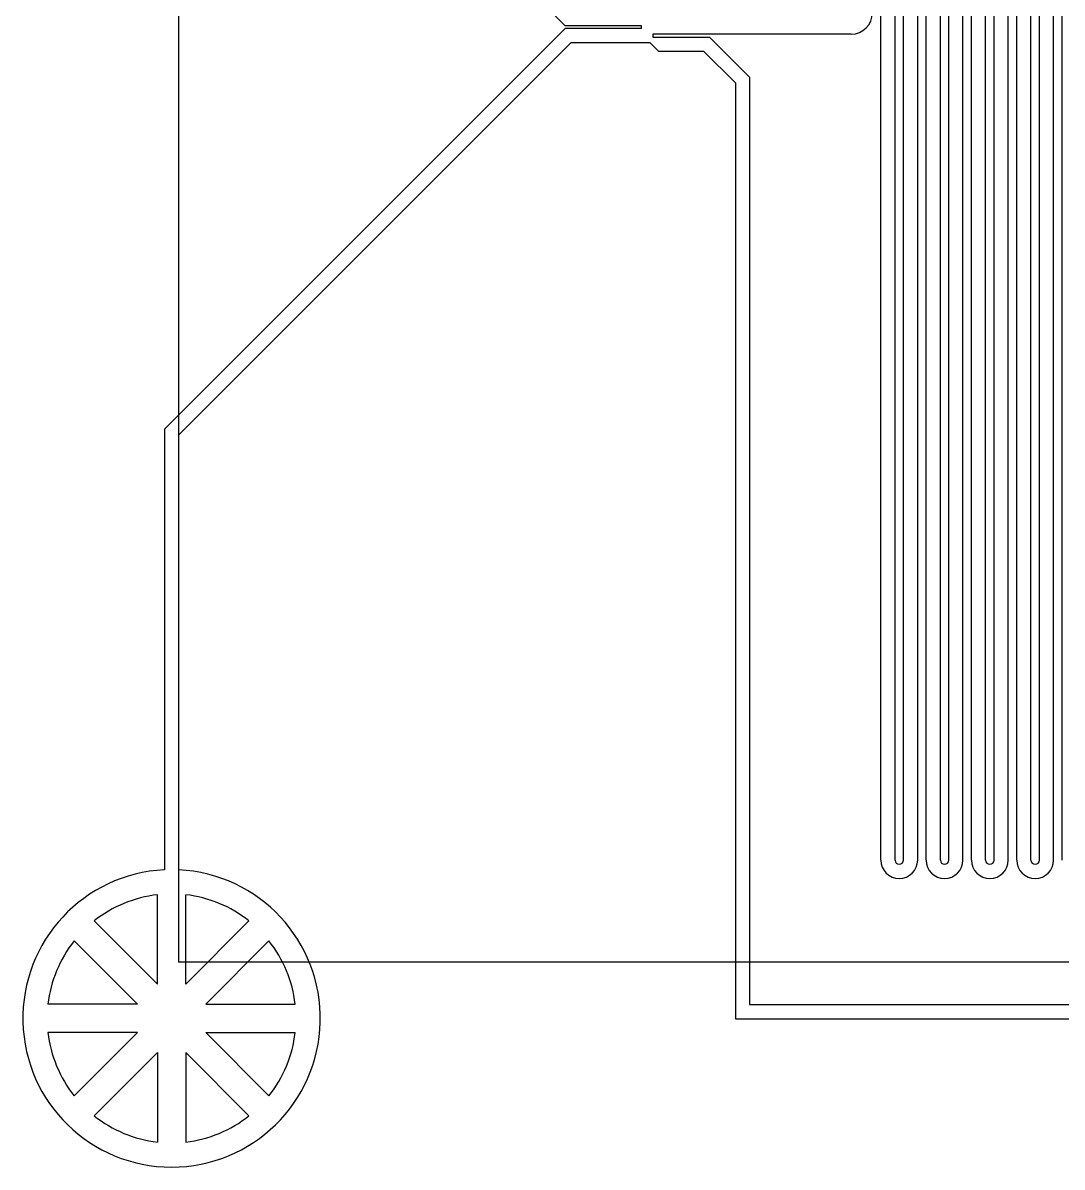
# Model space of a CAD drawing. Extents: x -119394 to 128420, y 74496 to 185496.
# Drawn here: x -42 to 3627, y 108772 to 112811 of the extents above; entities that cross this region are included whole.
import ezdxf

# ---------------------------------------------------------------- set-up
doc = ezdxf.new("R2010")
doc.units = 13
doc.layers.add('CHROME', color=10, linetype='Continuous')
doc.layers.add('CL - Main', color=150, linetype='Continuous')

msp = doc.modelspace()

# ---------------------------------------------------------------- linework, layer by layer
for p in [(506.8, 160495.9), (51506.8, 109495.9)]:
    msp.add_line(p, (506.8, 109495.9))
at = {"layer": 'CHROME'}
for p, q in [((432.7, 109417.5), (432.7, 109733.4)), ((532.5, 109417.5), (532.5, 109733.4)), ((432.7, 109417.5), (209.3, 109640.9)), ((532.5, 109417.5), (755.9, 109640.9)), ((362.1, 109346.9), (138.7, 109570.3)), ((603.1, 109346.9), (826.4, 109570.3)), ((362.1, 109346.9), (46.2, 109346.9)), ((603.1, 109346.9), (919, 109346.9)), ((362.1, 109247.1), (46.2, 109247.1)), ((362.1, 109247.1), (138.7, 109023.7)), ((603.1, 109247.1), (826.4, 109023.7)), ((603.1, 109247.1), (919, 109247.1)), ((432.7, 109176.5), (209.3, 108953.1)), ((432.7, 109176.5), (432.7, 108860.6)), ((532.5, 109176.5), (755.9, 108953.1)), ((532.5, 109176.5), (532.5, 108860.6))]:
    msp.add_line(p, q, dxfattribs=at)
for start, end in [(96.5242, 128.4758), (51.5242, 83.4758), (141.5242, 173.4758), (6.5242, 38.4758), (186.5242, 218.4758), (321.5242, 353.4758), (231.5242, 263.4758), (276.5242, 308.4758)]:
    msp.add_arc((482.6, 109297), 439.3, start, end, dxfattribs=at)
at = {"layer": 'CL - Main'}
for p, q in [((2986.8, 109855.9), (2986.8, 115735.9)), ((3036.8, 109855.9), (3036.8, 115735.9)), ((3066.8, 109855.9), (3066.8, 115735.9)), ((3116.8, 109855.9), (3116.8, 115735.9)), ((3146.8, 109855.9), (3146.8, 115735.9)), ((3196.8, 109855.9), (3196.8, 115735.9)), ((3226.8, 109855.9), (3226.8, 115735.9)), ((3276.8, 109855.9), (3276.8, 115735.9)), ((3306.8, 109855.9), (3306.8, 115735.9)), ((3356.8, 109855.9), (3356.8, 115735.9)), ((3386.8, 109855.9), (3386.8, 115735.9)), ((3436.8, 109855.9), (3436.8, 115735.9)), ((3466.8, 109855.9), (3466.8, 115735.9)), ((3516.8, 109855.9), (3516.8, 115735.9)), ((3546.8, 109855.9), (3546.8, 115735.9)), ((3596.8, 109855.9), (3596.8, 115735.9)), ((3626.8, 109855.9), (3626.8, 115735.9)), ((1871.8, 112800.9), (457.6, 114215.1)), ((1871.8, 112790.9), (457.6, 111376.7)), ((2141.8, 112800.9), (1871.8, 112800.9)), ((2141.8, 112790.9), (1871.8, 112790.9)), ((2141.8, 112790.9), (2141.8, 112800.9)), ((2181.8, 112770.9), (2181.8, 112760.9)), ((2881.8, 112770.9), (2181.8, 112770.9)), ((1892.5, 112740.9), (507.6, 111355.9)), ((2171.8, 112740.9), (1892.5, 112740.9)), ((2171.8, 112740.9), (2201.8, 112710.9)), ((2181.8, 112760.9), (2381.8, 112760.9)), ((2381.8, 112760.9), (2523.2, 112619.4)), ((2201.8, 112710.9), (2361.1, 112710.9)), ((2361.1, 112710.9), (2473.2, 112598.7)), ((2523.2, 112619.4), (2523.2, 109345.9)), ((2473.2, 112598.7), (2473.2, 109295.9)), ((457.6, 111376.7), (457.6, 109821.4)), ((507.6, 111355.9), (507.6, 109821.4)), ((2523.2, 109345.9), (21831.2, 109345.9)), ((2473.2, 109295.9), (21881.2, 109295.9))]:
    msp.add_line(p, q, dxfattribs=at)
for centre, radius, start, end in [((2881.8, 112845.9), 75, 270, 0), ((482.6, 109297), 525, 92.7294, 87.2706), ((3051.8, 109855.9), 65, 180, 0), ((3051.8, 109855.9), 15, 180, 0), ((3211.8, 109855.9), 65, 180, 0), ((3211.8, 109855.9), 15, 180, 0), ((3371.8, 109855.9), 65, 180, 0), ((3371.8, 109855.9), 15, 180, 0), ((3531.8, 109855.9), 65, 180, 0), ((3531.8, 109855.9), 15, 180, 0)]:
    msp.add_arc(centre, radius, start, end, dxfattribs=at)

doc.saveas('drawing.dxf')
